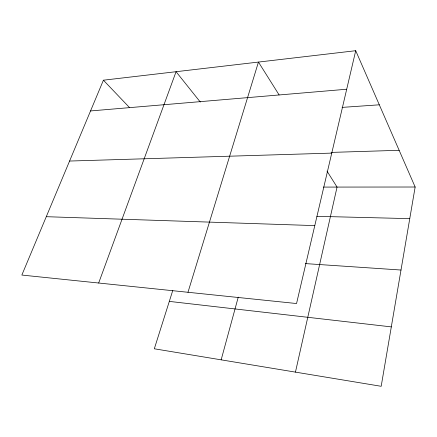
<?xml version="1.0" encoding="UTF-8"?>
<svg xmlns="http://www.w3.org/2000/svg" width="437" height="437" viewBox="0 0 437 437"><rect width="100%" height="100%" fill="white"/><g stroke="black" fill="none" stroke-linecap="round" stroke-linejoin="round"><path stroke-width="0.66" d="M355.718 50.703L296.548 303.535L21.85 275.059L103.411 80.2L355.718 50.703L415.15 187.014L381.184 386.297L154.316 348.786L172.79 290.387M295.45 372.122L337.053 187.074L327.018 171.124M221.16 359.837L238.252 297.138M187.976 292.282L258.453 62.076L279.106 94.922M98.669 283.023L176.067 71.706L200.31 102.061M90.541 110.943L346.699 89.235M342.067 107.393L379.311 104.809M331.186 152.404L399.145 150.306M69.57 161.051L331.754 153.103M323.429 187.085L415.15 187.014M316.863 216.32L409.759 218.637M46.278 216.692L314.787 225.612M305.397 263.598L401.002 270.033M169.305 301.393L391.312 326.892M103.411 80.2L129.51 107.562"/></g></svg>
